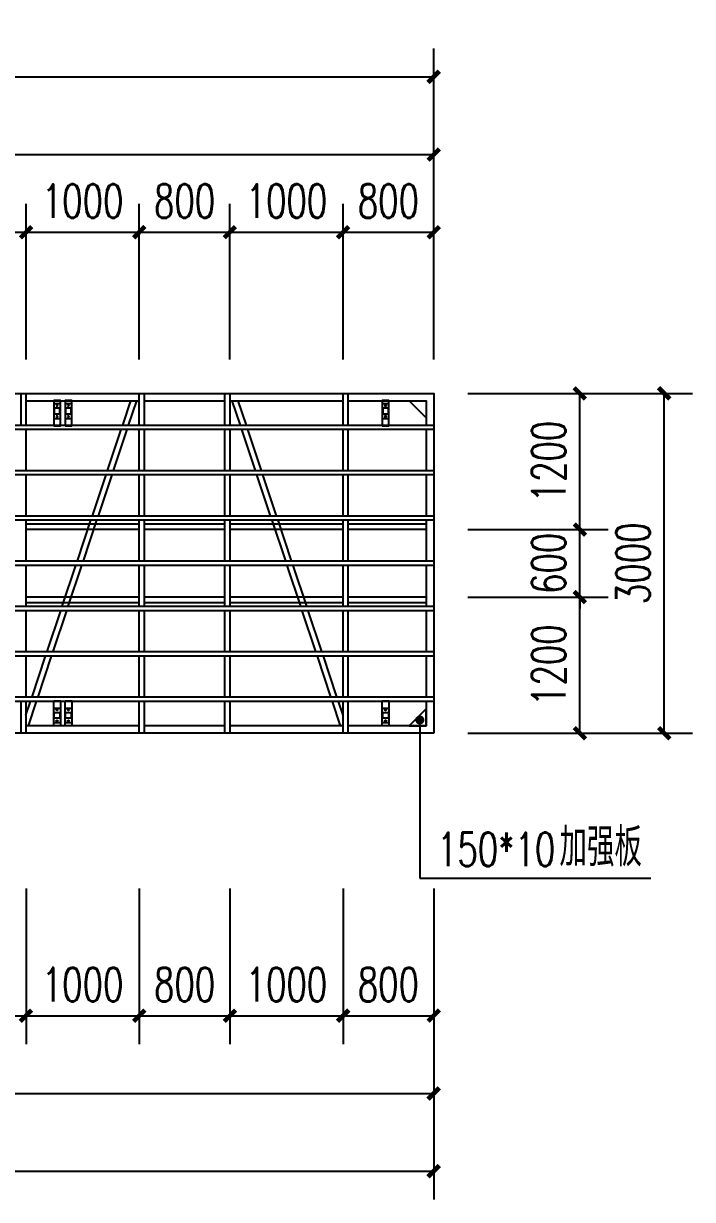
# Model space of a CAD drawing. Extents: x 396092 to 455492, y 17293 to 132793.
# Drawn here: x 436940 to 442847, y 99136 to 109517 of the extents above; entities that cross this region are included whole.
import ezdxf

# ---------------------------------------------------------------- set-up
doc = ezdxf.new("R2010")
doc.units = 0
doc.header["$LTSCALE"] = 1000
doc.header["$MEASUREMENT"] = 0
for name, color, linetype in [('DIM_LEAD', 3, 'Continuous'), ('PUB_DIM', 3, 'Continuous'), ('PUB_TEXT', 7, 'Continuous'), ('W-STEEL_FRAME钢架', 3, 'Continuous'), ('W-STEEL_KEEL钢龙骨', 5, 'Continuous')]:
    doc.layers.add(name, color=color, linetype=linetype)
doc.styles.add('_TCH_DIM', font='SIMPLEX', dxfattribs={"bigfont": 'GBCBIG'})
doc.styles.add('_TCH_DIM_T3', font='SIMPLEX', dxfattribs={"width": 0.705882, "bigfont": 'GBCBIG'})
doc.dimstyles.new('_TCH_ARCH&&100', dxfattribs={"dimtxt": 297.5, "dimasz": 100, "dimexe": 250, "dimexo": 300, "dimgap": 126.25, "dimtad": 1, "dimdec": 0, "dimzin": 0, "dimdsep": 46, "dimtxsty": '_TCH_DIM_T3', "dimblk": 'ARCHTICK', "dimcen": 0.09, "dimclrt": 7, "dimazin": 2, "dimtfac": 1, "dimtdec": 0, "dimtix": 1, "dimtmove": 2, "dimatfit": 3, "dimfxl": 100, "dimtolj": 1, "dimtzin": 0, "dimarcsym": 0})

# ---------------------------------------------------------------- blocks, each defined once
blk = doc.blocks.new('A$C2ace10f5')
for points in [[(215, -27), (275, -27), (275, -249), (215, -249)], [(215, -92), (275, -92), (275, -222), (215, -222)], [(220, -132), (270, -132), (270, -182), (220, -182)]]:
    blk.add_lwpolyline(points, close=True)
for centre in [(245, -107), (245, -207)]:
    blk.add_circle(centre, 7)
blk = doc.blocks.new('_ArchTick')
at = {"color": 0, "linetype": 'ByBlock', "const_width": 0.4}
blk.add_lwpolyline([(-0.5, -0.5), (0.5, 0.5)], dxfattribs=at)
blk = doc.blocks.new('*D264')
at = {"layer": 'Defpoints', "color": 0, "transparency": 16777216}
for p in [(406062, 100808), (440562, 100808), (440562, 99386)]:
    blk.add_point(p, dxfattribs=at)
at = {"layer": 'PUB_DIM', "color": 0, "lineweight": -2, "transparency": 16777216}
for p, q in [((406062, 100508), (406062, 99136)), ((440562, 100508), (440562, 99136)), ((406062, 99386), (440562, 99386))]:
    blk.add_line(p, q, dxfattribs=at)
at = {"layer": 'PUB_DIM', "color": 0, "lineweight": -2, "transparency": 16777216, "xscale": 100, "yscale": 100, "zscale": 100, "rotation": 180}
blk.add_blockref('_ArchTick', (406062, 99386), dxfattribs=at)
at = {"layer": 'PUB_DIM', "color": 0, "lineweight": -2, "transparency": 16777216, "xscale": 100, "yscale": 100, "zscale": 100}
blk.add_blockref('_ArchTick', (440562, 99386), dxfattribs=at)
at = {"layer": 'PUB_DIM', "color": 7, "transparency": 16777216, "insert": (423312, 99661), "char_height": 297.5, "attachment_point": 5, "style": '_TCH_DIM_T3'}
blk.add_mtext('\\A1;34500', dxfattribs=at)
blk = doc.blocks.new('*D267')
at = {"layer": 'Defpoints', "color": 0, "transparency": 16777216}
for p in [(428562, 101494), (440562, 101494), (440562, 100072)]:
    blk.add_point(p, dxfattribs=at)
at = {"layer": 'PUB_DIM', "color": 0, "lineweight": -2, "transparency": 16777216}
for p, q in [((428562, 101194), (428562, 99822)), ((440562, 101194), (440562, 99822)), ((428562, 100072), (440562, 100072))]:
    blk.add_line(p, q, dxfattribs=at)
at = {"layer": 'PUB_DIM', "color": 0, "lineweight": -2, "transparency": 16777216, "xscale": 100, "yscale": 100, "zscale": 100, "rotation": 180}
blk.add_blockref('_ArchTick', (428562, 100072), dxfattribs=at)
at = {"layer": 'PUB_DIM', "color": 0, "lineweight": -2, "transparency": 16777216, "xscale": 100, "yscale": 100, "zscale": 100}
blk.add_blockref('_ArchTick', (440562, 100072), dxfattribs=at)
at = {"layer": 'PUB_DIM', "color": 7, "transparency": 16777216, "insert": (434562, 100347), "char_height": 297.5, "attachment_point": 5, "style": '_TCH_DIM_T3'}
blk.add_mtext('\\A1;12000', dxfattribs=at)
blk = doc.blocks.new('*D304')
at = {"layer": 'Defpoints', "color": 0, "transparency": 16777216}
for p in [(436162, 102180), (436962, 102180), (436962, 100758)]:
    blk.add_point(p, dxfattribs=at)
at = {"layer": 'PUB_DIM', "color": 0, "lineweight": -2, "transparency": 16777216}
for p, q in [((436162, 101880), (436162, 100508)), ((436962, 101880), (436962, 100508)), ((436162, 100758), (436962, 100758))]:
    blk.add_line(p, q, dxfattribs=at)
at = {"layer": 'PUB_DIM', "color": 0, "lineweight": -2, "transparency": 16777216, "xscale": 100, "yscale": 100, "zscale": 100, "rotation": 180}
blk.add_blockref('_ArchTick', (436162, 100758), dxfattribs=at)
at = {"layer": 'PUB_DIM', "color": 0, "lineweight": -2, "transparency": 16777216, "xscale": 100, "yscale": 100, "zscale": 100}
blk.add_blockref('_ArchTick', (436962, 100758), dxfattribs=at)
at = {"layer": 'PUB_DIM', "color": 7, "transparency": 16777216, "insert": (436562, 101033), "char_height": 297.5, "attachment_point": 5, "style": '_TCH_DIM_T3'}
blk.add_mtext('\\A1;800', dxfattribs=at)
blk = doc.blocks.new('*D305')
at = {"layer": 'Defpoints', "color": 0, "transparency": 16777216}
for p in [(436962, 102180), (437962, 102180), (437962, 100758)]:
    blk.add_point(p, dxfattribs=at)
at = {"layer": 'PUB_DIM', "color": 0, "lineweight": -2, "transparency": 16777216}
for p, q in [((436962, 101880), (436962, 100508)), ((437962, 101880), (437962, 100508)), ((436962, 100758), (437962, 100758))]:
    blk.add_line(p, q, dxfattribs=at)
at = {"layer": 'PUB_DIM', "color": 0, "lineweight": -2, "transparency": 16777216, "xscale": 100, "yscale": 100, "zscale": 100, "rotation": 180}
blk.add_blockref('_ArchTick', (436962, 100758), dxfattribs=at)
at = {"layer": 'PUB_DIM', "color": 0, "lineweight": -2, "transparency": 16777216, "xscale": 100, "yscale": 100, "zscale": 100}
blk.add_blockref('_ArchTick', (437962, 100758), dxfattribs=at)
at = {"layer": 'PUB_DIM', "color": 7, "transparency": 16777216, "insert": (437462, 101033), "char_height": 297.5, "attachment_point": 5, "style": '_TCH_DIM_T3'}
blk.add_mtext('\\A1;1000', dxfattribs=at)
blk = doc.blocks.new('*D306')
at = {"layer": 'Defpoints', "color": 0, "transparency": 16777216}
for p in [(437962, 102180), (438762, 102180), (438762, 100758)]:
    blk.add_point(p, dxfattribs=at)
at = {"layer": 'PUB_DIM', "color": 0, "lineweight": -2, "transparency": 16777216}
for p, q in [((437962, 101880), (437962, 100508)), ((438762, 101880), (438762, 100508)), ((437962, 100758), (438762, 100758))]:
    blk.add_line(p, q, dxfattribs=at)
at = {"layer": 'PUB_DIM', "color": 0, "lineweight": -2, "transparency": 16777216, "xscale": 100, "yscale": 100, "zscale": 100, "rotation": 180}
blk.add_blockref('_ArchTick', (437962, 100758), dxfattribs=at)
at = {"layer": 'PUB_DIM', "color": 0, "lineweight": -2, "transparency": 16777216, "xscale": 100, "yscale": 100, "zscale": 100}
blk.add_blockref('_ArchTick', (438762, 100758), dxfattribs=at)
at = {"layer": 'PUB_DIM', "color": 7, "transparency": 16777216, "insert": (438362, 101033), "char_height": 297.5, "attachment_point": 5, "style": '_TCH_DIM_T3'}
blk.add_mtext('\\A1;800', dxfattribs=at)
blk = doc.blocks.new('*D307')
at = {"layer": 'Defpoints', "color": 0, "transparency": 16777216}
for p in [(438762, 102180), (439762, 102180), (439762, 100758)]:
    blk.add_point(p, dxfattribs=at)
at = {"layer": 'PUB_DIM', "color": 0, "lineweight": -2, "transparency": 16777216}
for p, q in [((438762, 101880), (438762, 100508)), ((439762, 101880), (439762, 100508)), ((438762, 100758), (439762, 100758))]:
    blk.add_line(p, q, dxfattribs=at)
at = {"layer": 'PUB_DIM', "color": 0, "lineweight": -2, "transparency": 16777216, "xscale": 100, "yscale": 100, "zscale": 100, "rotation": 180}
blk.add_blockref('_ArchTick', (438762, 100758), dxfattribs=at)
at = {"layer": 'PUB_DIM', "color": 0, "lineweight": -2, "transparency": 16777216, "xscale": 100, "yscale": 100, "zscale": 100}
blk.add_blockref('_ArchTick', (439762, 100758), dxfattribs=at)
at = {"layer": 'PUB_DIM', "color": 7, "transparency": 16777216, "insert": (439262, 101033), "char_height": 297.5, "attachment_point": 5, "style": '_TCH_DIM_T3'}
blk.add_mtext('\\A1;1000', dxfattribs=at)
blk = doc.blocks.new('*D308')
at = {"layer": 'Defpoints', "color": 0, "transparency": 16777216}
for p in [(439762, 102180), (440562, 102180), (440562, 100758)]:
    blk.add_point(p, dxfattribs=at)
at = {"layer": 'PUB_DIM', "color": 0, "lineweight": -2, "transparency": 16777216}
for p, q in [((439762, 101880), (439762, 100508)), ((440562, 101880), (440562, 100508)), ((439762, 100758), (440562, 100758))]:
    blk.add_line(p, q, dxfattribs=at)
at = {"layer": 'PUB_DIM', "color": 0, "lineweight": -2, "transparency": 16777216, "xscale": 100, "yscale": 100, "zscale": 100, "rotation": 180}
blk.add_blockref('_ArchTick', (439762, 100758), dxfattribs=at)
at = {"layer": 'PUB_DIM', "color": 0, "lineweight": -2, "transparency": 16777216, "xscale": 100, "yscale": 100, "zscale": 100}
blk.add_blockref('_ArchTick', (440562, 100758), dxfattribs=at)
at = {"layer": 'PUB_DIM', "color": 7, "transparency": 16777216, "insert": (440162, 101033), "char_height": 297.5, "attachment_point": 5, "style": '_TCH_DIM_T3'}
blk.add_mtext('\\A1;800', dxfattribs=at)
blk = doc.blocks.new('*D309')
at = {"layer": 'Defpoints', "color": 0, "transparency": 16777216}
for p in [(440562, 109047), (406062, 107625), (440562, 107625)]:
    blk.add_point(p, dxfattribs=at)
at = {"layer": 'PUB_DIM', "color": 0, "lineweight": -2, "transparency": 16777216}
for p, q in [((406062, 107925), (406062, 109297)), ((440562, 107925), (440562, 109297)), ((406062, 109047), (440562, 109047))]:
    blk.add_line(p, q, dxfattribs=at)
at = {"layer": 'PUB_DIM', "color": 0, "lineweight": -2, "transparency": 16777216, "xscale": 100, "yscale": 100, "zscale": 100, "rotation": 180}
blk.add_blockref('_ArchTick', (406062, 109047), dxfattribs=at)
at = {"layer": 'PUB_DIM', "color": 0, "lineweight": -2, "transparency": 16777216, "xscale": 100, "yscale": 100, "zscale": 100}
blk.add_blockref('_ArchTick', (440562, 109047), dxfattribs=at)
at = {"layer": 'PUB_DIM', "color": 7, "transparency": 16777216, "insert": (423312, 109322), "char_height": 297.5, "attachment_point": 5, "style": '_TCH_DIM_T3'}
blk.add_mtext('\\A1;34500', dxfattribs=at)
blk = doc.blocks.new('*D312')
at = {"layer": 'Defpoints', "color": 0, "transparency": 16777216}
for p in [(440562, 108361), (428562, 106939), (440562, 106939)]:
    blk.add_point(p, dxfattribs=at)
at = {"layer": 'PUB_DIM', "color": 0, "lineweight": -2, "transparency": 16777216}
for p, q in [((428562, 107239), (428562, 108611)), ((440562, 107239), (440562, 108611)), ((428562, 108361), (440562, 108361))]:
    blk.add_line(p, q, dxfattribs=at)
at = {"layer": 'PUB_DIM', "color": 0, "lineweight": -2, "transparency": 16777216, "xscale": 100, "yscale": 100, "zscale": 100, "rotation": 180}
blk.add_blockref('_ArchTick', (428562, 108361), dxfattribs=at)
at = {"layer": 'PUB_DIM', "color": 0, "lineweight": -2, "transparency": 16777216, "xscale": 100, "yscale": 100, "zscale": 100}
blk.add_blockref('_ArchTick', (440562, 108361), dxfattribs=at)
at = {"layer": 'PUB_DIM', "color": 7, "transparency": 16777216, "insert": (434562, 108636), "char_height": 297.5, "attachment_point": 5, "style": '_TCH_DIM_T3'}
blk.add_mtext('\\A1;12000', dxfattribs=at)
blk = doc.blocks.new('*D349')
at = {"layer": 'Defpoints', "color": 0, "transparency": 16777216}
for p in [(436962, 107675), (436162, 106252), (436962, 106252)]:
    blk.add_point(p, dxfattribs=at)
at = {"layer": 'PUB_DIM', "color": 0, "lineweight": -2, "transparency": 16777216}
for p, q in [((436162, 106552), (436162, 107925)), ((436962, 106552), (436962, 107925)), ((436162, 107675), (436962, 107675))]:
    blk.add_line(p, q, dxfattribs=at)
at = {"layer": 'PUB_DIM', "color": 0, "lineweight": -2, "transparency": 16777216, "xscale": 100, "yscale": 100, "zscale": 100, "rotation": 180}
blk.add_blockref('_ArchTick', (436162, 107675), dxfattribs=at)
at = {"layer": 'PUB_DIM', "color": 0, "lineweight": -2, "transparency": 16777216, "xscale": 100, "yscale": 100, "zscale": 100}
blk.add_blockref('_ArchTick', (436962, 107675), dxfattribs=at)
at = {"layer": 'PUB_DIM', "color": 7, "transparency": 16777216, "insert": (436562, 107950), "char_height": 297.5, "attachment_point": 5, "style": '_TCH_DIM_T3'}
blk.add_mtext('\\A1;800', dxfattribs=at)
blk = doc.blocks.new('*D350')
at = {"layer": 'Defpoints', "color": 0, "transparency": 16777216}
for p in [(437962, 107675), (436962, 106252), (437962, 106252)]:
    blk.add_point(p, dxfattribs=at)
at = {"layer": 'PUB_DIM', "color": 0, "lineweight": -2, "transparency": 16777216}
for p, q in [((436962, 106552), (436962, 107925)), ((437962, 106552), (437962, 107925)), ((436962, 107675), (437962, 107675))]:
    blk.add_line(p, q, dxfattribs=at)
at = {"layer": 'PUB_DIM', "color": 0, "lineweight": -2, "transparency": 16777216, "xscale": 100, "yscale": 100, "zscale": 100, "rotation": 180}
blk.add_blockref('_ArchTick', (436962, 107675), dxfattribs=at)
at = {"layer": 'PUB_DIM', "color": 0, "lineweight": -2, "transparency": 16777216, "xscale": 100, "yscale": 100, "zscale": 100}
blk.add_blockref('_ArchTick', (437962, 107675), dxfattribs=at)
at = {"layer": 'PUB_DIM', "color": 7, "transparency": 16777216, "insert": (437462, 107950), "char_height": 297.5, "attachment_point": 5, "style": '_TCH_DIM_T3'}
blk.add_mtext('\\A1;1000', dxfattribs=at)
blk = doc.blocks.new('*D351')
at = {"layer": 'Defpoints', "color": 0, "transparency": 16777216}
for p in [(438762, 107675), (437962, 106252), (438762, 106252)]:
    blk.add_point(p, dxfattribs=at)
at = {"layer": 'PUB_DIM', "color": 0, "lineweight": -2, "transparency": 16777216}
for p, q in [((437962, 106552), (437962, 107925)), ((438762, 106552), (438762, 107925)), ((437962, 107675), (438762, 107675))]:
    blk.add_line(p, q, dxfattribs=at)
at = {"layer": 'PUB_DIM', "color": 0, "lineweight": -2, "transparency": 16777216, "xscale": 100, "yscale": 100, "zscale": 100, "rotation": 180}
blk.add_blockref('_ArchTick', (437962, 107675), dxfattribs=at)
at = {"layer": 'PUB_DIM', "color": 0, "lineweight": -2, "transparency": 16777216, "xscale": 100, "yscale": 100, "zscale": 100}
blk.add_blockref('_ArchTick', (438762, 107675), dxfattribs=at)
at = {"layer": 'PUB_DIM', "color": 7, "transparency": 16777216, "insert": (438362, 107950), "char_height": 297.5, "attachment_point": 5, "style": '_TCH_DIM_T3'}
blk.add_mtext('\\A1;800', dxfattribs=at)
blk = doc.blocks.new('*D352')
at = {"layer": 'Defpoints', "color": 0, "transparency": 16777216}
for p in [(439762, 107675), (438762, 106252), (439762, 106252)]:
    blk.add_point(p, dxfattribs=at)
at = {"layer": 'PUB_DIM', "color": 0, "lineweight": -2, "transparency": 16777216}
for p, q in [((438762, 106552), (438762, 107925)), ((439762, 106552), (439762, 107925)), ((438762, 107675), (439762, 107675))]:
    blk.add_line(p, q, dxfattribs=at)
at = {"layer": 'PUB_DIM', "color": 0, "lineweight": -2, "transparency": 16777216, "xscale": 100, "yscale": 100, "zscale": 100, "rotation": 180}
blk.add_blockref('_ArchTick', (438762, 107675), dxfattribs=at)
at = {"layer": 'PUB_DIM', "color": 0, "lineweight": -2, "transparency": 16777216, "xscale": 100, "yscale": 100, "zscale": 100}
blk.add_blockref('_ArchTick', (439762, 107675), dxfattribs=at)
at = {"layer": 'PUB_DIM', "color": 7, "transparency": 16777216, "insert": (439262, 107950), "char_height": 297.5, "attachment_point": 5, "style": '_TCH_DIM_T3'}
blk.add_mtext('\\A1;1000', dxfattribs=at)
blk = doc.blocks.new('*D353')
at = {"layer": 'Defpoints', "color": 0, "transparency": 16777216}
for p in [(440562, 107675), (439762, 106252), (440562, 106252)]:
    blk.add_point(p, dxfattribs=at)
at = {"layer": 'PUB_DIM', "color": 0, "lineweight": -2, "transparency": 16777216}
for p, q in [((439762, 106552), (439762, 107925)), ((440562, 106552), (440562, 107925)), ((439762, 107675), (440562, 107675))]:
    blk.add_line(p, q, dxfattribs=at)
at = {"layer": 'PUB_DIM', "color": 0, "lineweight": -2, "transparency": 16777216, "xscale": 100, "yscale": 100, "zscale": 100, "rotation": 180}
blk.add_blockref('_ArchTick', (439762, 107675), dxfattribs=at)
at = {"layer": 'PUB_DIM', "color": 0, "lineweight": -2, "transparency": 16777216, "xscale": 100, "yscale": 100, "zscale": 100}
blk.add_blockref('_ArchTick', (440562, 107675), dxfattribs=at)
at = {"layer": 'PUB_DIM', "color": 7, "transparency": 16777216, "insert": (440162, 107950), "char_height": 297.5, "attachment_point": 5, "style": '_TCH_DIM_T3'}
blk.add_mtext('\\A1;800', dxfattribs=at)
blk = doc.blocks.new('*D363')
at = {"layer": 'Defpoints', "color": 0, "transparency": 16777216}
for p in [(441057, 106252), (442597, 106252), (441057, 103252)]:
    blk.add_point(p, dxfattribs=at)
at = {"layer": 'PUB_DIM', "color": 0, "lineweight": -2, "transparency": 16777216}
for p, q in [((441357, 106252), (442847, 106252)), ((442597, 103252), (442597, 106252)), ((441357, 103252), (442847, 103252))]:
    blk.add_line(p, q, dxfattribs=at)
at = {"layer": 'PUB_DIM', "color": 0, "lineweight": -2, "transparency": 16777216, "xscale": 100, "yscale": 100, "zscale": 100}
for p, rotation in [((442597, 106252), 90), ((442597, 103252), 270)]:
    blk.add_blockref('_ArchTick', p, dxfattribs=dict(at, rotation=rotation))
at = {"layer": 'PUB_DIM', "color": 7, "transparency": 16777216, "insert": (442322, 104752), "char_height": 297.5, "attachment_point": 5, "rotation": 90, "style": '_TCH_DIM_T3'}
blk.add_mtext('\\A1;3000', dxfattribs=at)
blk = doc.blocks.new('*D364')
at = {"layer": 'Defpoints', "color": 0, "transparency": 16777216}
for p in [(440562, 106252), (441852, 106252), (440562, 105050)]:
    blk.add_point(p, dxfattribs=at)
at = {"layer": 'PUB_DIM', "color": 0, "lineweight": -2, "transparency": 16777216}
for p, q in [((440862, 106252), (442102, 106252)), ((441852, 105050), (441852, 106252)), ((440862, 105050), (442102, 105050))]:
    blk.add_line(p, q, dxfattribs=at)
at = {"layer": 'PUB_DIM', "color": 0, "lineweight": -2, "transparency": 16777216, "xscale": 100, "yscale": 100, "zscale": 100}
for p, rotation in [((441852, 106252), 90), ((441852, 105050), 270)]:
    blk.add_blockref('_ArchTick', p, dxfattribs=dict(at, rotation=rotation))
at = {"layer": 'PUB_DIM', "color": 7, "transparency": 16777216, "insert": (441577, 105651), "char_height": 297.5, "attachment_point": 5, "rotation": 90, "style": '_TCH_DIM_T3'}
blk.add_mtext('\\A1;1200', dxfattribs=at)
blk = doc.blocks.new('*D365')
at = {"layer": 'Defpoints', "color": 0, "transparency": 16777216}
for p in [(440562, 105050), (441852, 105050), (440562, 104454)]:
    blk.add_point(p, dxfattribs=at)
at = {"layer": 'PUB_DIM', "color": 0, "lineweight": -2, "transparency": 16777216}
for p, q in [((441852, 105050), (441852, 105150)), ((440862, 105050), (442102, 105050)), ((441852, 104454), (441852, 105050)), ((440862, 104454), (442102, 104454)), ((441852, 104454), (441852, 104354))]:
    blk.add_line(p, q, dxfattribs=at)
at = {"layer": 'PUB_DIM', "color": 0, "lineweight": -2, "transparency": 16777216, "xscale": 100, "yscale": 100, "zscale": 100}
for p, rotation in [((441852, 105050), 270), ((441852, 104454), 90)]:
    blk.add_blockref('_ArchTick', p, dxfattribs=dict(at, rotation=rotation))
at = {"layer": 'PUB_DIM', "color": 7, "transparency": 16777216, "insert": (441577, 104752), "char_height": 297.5, "attachment_point": 5, "rotation": 90, "style": '_TCH_DIM_T3'}
blk.add_mtext('\\A1;600', dxfattribs=at)
blk = doc.blocks.new('*D366')
at = {"layer": 'Defpoints', "color": 0, "transparency": 16777216}
for p in [(440562, 104454), (441852, 104454), (440562, 103252)]:
    blk.add_point(p, dxfattribs=at)
at = {"layer": 'PUB_DIM', "color": 0, "lineweight": -2, "transparency": 16777216}
for p, q in [((440862, 104454), (442102, 104454)), ((441852, 103252), (441852, 104454)), ((440862, 103252), (442102, 103252))]:
    blk.add_line(p, q, dxfattribs=at)
at = {"layer": 'PUB_DIM', "color": 0, "lineweight": -2, "transparency": 16777216, "xscale": 100, "yscale": 100, "zscale": 100}
for p, rotation in [((441852, 104454), 90), ((441852, 103252), 270)]:
    blk.add_blockref('_ArchTick', p, dxfattribs=dict(at, rotation=rotation))
at = {"layer": 'PUB_DIM', "color": 7, "transparency": 16777216, "insert": (441577, 103853), "char_height": 297.5, "attachment_point": 5, "rotation": 90, "style": '_TCH_DIM_T3'}
blk.add_mtext('\\A1;1200', dxfattribs=at)

msp = doc.modelspace()

# ---------------------------------------------------------------- linework, layer by layer
at = {"layer": 'DIM_LEAD'}
for p, q in [((440439.2, 103369), (440439.2, 101972.6)), ((440439.2, 101972.6), (442480.3, 101972.6))]:
    msp.add_line(p, q, dxfattribs=at)
at = {"layer": 'DIM_LEAD', "const_width": 40}
msp.add_lwpolyline([(440439.2, 103389, 1), (440439.2, 103349, 1)], format="xyb", close=True, dxfattribs=at)
at = {"layer": 'W-STEEL_FRAME钢架', "color": 30, "linetype": 'Continuous', "true_color": 0xf26722}
for p, q in [((437815.5, 105972.5, 2000), (437887.2, 106187.5, 2000)), ((437868.2, 105972.5, 2000), (437939.9, 106187.5, 2000)), ((438854.9, 105972.5, 2000), (438783.2, 106187.5, 2000)), ((438907.6, 105972.5, 2000), (438835.9, 106187.5, 2000)), ((437682.2, 105572.5, 2000), (437802.2, 105932.5, 2000)), ((437734.9, 105572.5, 2000), (437854.9, 105932.5, 2000)), ((438988.2, 105572.5, 2000), (438868.2, 105932.5, 2000)), ((439040.9, 105572.5, 2000), (438920.9, 105932.5, 2000)), ((437548.8, 105172.5, 2000), (437668.8, 105532.5, 2000)), ((437601.5, 105172.5, 2000), (437721.5, 105532.5, 2000)), ((439121.5, 105172.5, 2000), (439001.5, 105532.5, 2000)), ((439174.3, 105172.5, 2000), (439054.3, 105532.5, 2000)), ((437415.5, 104772.5, 2000), (437535.5, 105132.5, 2000)), ((437468.2, 104772.5, 2000), (437588.2, 105132.5, 2000)), ((439254.9, 104772.5, 2000), (439134.9, 105132.5, 2000)), ((439307.6, 104772.5, 2000), (439187.6, 105132.5, 2000)), ((437282.2, 104372.5, 2000), (437402.2, 104732.5, 2000)), ((437334.9, 104372.5, 2000), (437454.9, 104732.5, 2000)), ((439388.2, 104372.5, 2000), (439268.2, 104732.5, 2000)), ((439440.9, 104372.5, 2000), (439320.9, 104732.5, 2000)), ((437148.8, 103972.5, 2000), (437268.8, 104332.5, 2000)), ((437201.5, 103972.5, 2000), (437321.5, 104332.5, 2000)), ((439521.5, 103972.5, 2000), (439401.5, 104332.5, 2000)), ((439574.3, 103972.5, 2000), (439454.3, 104332.5, 2000)), ((437015.5, 103572.5, 2000), (437135.5, 103932.5, 2000)), ((437068.2, 103572.5, 2000), (437188.2, 103932.5, 2000)), ((439654.9, 103572.5, 2000), (439534.9, 103932.5, 2000)), ((439707.6, 103572.5, 2000), (439587.6, 103932.5, 2000)), ((436961.5, 103410.6, 2000), (437002.2, 103532.5, 2000)), ((436983.2, 103317.5, 2000), (437054.9, 103532.5, 2000)), ((439739.9, 103317.5, 2000), (439668.2, 103532.5, 2000)), ((439761.5, 103410.6, 2000), (439720.9, 103532.5, 2000))]:
    msp.add_line(p, q, dxfattribs=at)
at = {"layer": 'W-STEEL_FRAME钢架', "linetype": 'Continuous'}
msp.add_lwpolyline([(440561.5, 103252.5), (428561.6, 103252.5), (428561.6, 106252.5), (440561.5, 106252.5)], close=True, dxfattribs=at)
at = {"layer": 'W-STEEL_FRAME钢架', "linetype": 'Continuous', "elevation": 2000}
for points in [[(436918.5, 105972.5), (436918.5, 106252.5), (436961.5, 106252.5), (436961.5, 105972.5)], [(437961.5, 105972.5), (437961.5, 106252.5), (438004.5, 106252.5), (438004.5, 105972.5)], [(438718.5, 105972.5), (438718.5, 106252.5), (438761.5, 106252.5), (438761.5, 105972.5)], [(439761.5, 105972.5), (439761.5, 106252.5), (439804.5, 106252.5), (439804.5, 105972.5)], [(436961.5, 105932.5), (436961.5, 105572.5)], [(437961.5, 105572.5), (437961.5, 105932.5)], [(438004.5, 105932.5), (438004.5, 105572.5)], [(438718.5, 105572.5), (438718.5, 105932.5)], [(438761.5, 105932.5), (438761.5, 105572.5)], [(439761.5, 105572.5), (439761.5, 105932.5)], [(439804.5, 105932.5), (439804.5, 105572.5)], [(436961.5, 105532.5), (436961.5, 105172.5)], [(437961.5, 105172.5), (437961.5, 105532.5)], [(438004.5, 105532.5), (438004.5, 105172.5)], [(438718.5, 105172.5), (438718.5, 105532.5)], [(438761.5, 105532.5), (438761.5, 105172.5)], [(439761.5, 105172.5), (439761.5, 105532.5)], [(439804.5, 105532.5), (439804.5, 105172.5)], [(436961.5, 105132.5), (436961.5, 104772.5)], [(437961.5, 104772.5), (437961.5, 105132.5)], [(438004.5, 105132.5), (438004.5, 104772.5)], [(438718.5, 104772.5), (438718.5, 105132.5)], [(438761.5, 105132.5), (438761.5, 104772.5)], [(439761.5, 104772.5), (439761.5, 105132.5)], [(439804.5, 105132.5), (439804.5, 104772.5)], [(436961.5, 104732.5), (436961.5, 104372.5)], [(437961.5, 104372.5), (437961.5, 104732.5)], [(438004.5, 104732.5), (438004.5, 104372.5)], [(438718.5, 104372.5), (438718.5, 104732.5)], [(438761.5, 104732.5), (438761.5, 104372.5)], [(439761.5, 104372.5), (439761.5, 104732.5)], [(439804.5, 104732.5), (439804.5, 104372.5)], [(436961.5, 104332.5), (436961.5, 103972.5)], [(437961.5, 103972.5), (437961.5, 104332.5)], [(438004.5, 104332.5), (438004.5, 103972.5)], [(438718.5, 103972.5), (438718.5, 104332.5)], [(438761.5, 104332.5), (438761.5, 103972.5)], [(439761.5, 103972.5), (439761.5, 104332.5)], [(439804.5, 104332.5), (439804.5, 103972.5)], [(436961.5, 103932.5), (436961.5, 103572.5)], [(437961.5, 103572.5), (437961.5, 103932.5)], [(438004.5, 103932.5), (438004.5, 103572.5)], [(438718.5, 103572.5), (438718.5, 103932.5)], [(438761.5, 103932.5), (438761.5, 103572.5)], [(439761.5, 103572.5), (439761.5, 103932.5)], [(439804.5, 103932.5), (439804.5, 103572.5)], [(436961.5, 103532.5), (436961.5, 103252.5), (436918.5, 103252.5), (436918.5, 103532.5)], [(438004.5, 103532.5), (438004.5, 103252.5), (437961.5, 103252.5), (437961.5, 103532.5)], [(438761.5, 103532.5), (438761.5, 103252.5), (438718.5, 103252.5), (438718.5, 103532.5)], [(439804.5, 103532.5), (439804.5, 103252.5), (439761.5, 103252.5), (439761.5, 103532.5)]]:
    msp.add_lwpolyline(points, dxfattribs=at)
at = {"layer": 'W-STEEL_FRAME钢架', "linetype": 'Continuous'}
for points in [[(436961.5, 106187.5), (437961.5, 106187.5)], [(438004.5, 106187.5), (438718.5, 106187.5)], [(438761.5, 106187.5), (439761.5, 106187.5)], [(439804.5, 106187.5), (440496.5, 106187.5), (440496.5, 105972.5)], [(440496.5, 105932.5), (440496.5, 105572.5)], [(440496.5, 105532.5), (440496.5, 105172.5)], [(440496.5, 105132.5), (440496.5, 104772.5)], [(440496.5, 104732.5), (440496.5, 104372.5)], [(440496.5, 104332.5), (440496.5, 103972.5)], [(440496.5, 103932.5), (440496.5, 103572.5)], [(440496.5, 103532.5), (440496.5, 103317.5), (439804.5, 103317.5)], [(437961.5, 103317.5), (436961.5, 103317.5)], [(438718.5, 103317.5), (438004.5, 103317.5)], [(439761.5, 103317.5), (438761.5, 103317.5)]]:
    msp.add_lwpolyline(points, dxfattribs=at)
at = {"layer": 'W-STEEL_FRAME钢架', "color": 4}
for points in [[(440346.5, 106187.5), (440496.5, 106187.5), (440496.5, 106037.5)], [(440346.5, 103317.5), (440496.5, 103317.5), (440496.5, 103467.5)]]:
    msp.add_lwpolyline(points, close=True, dxfattribs=at)
at = {"layer": 'W-STEEL_FRAME钢架', "color": 30, "linetype": 'Continuous', "true_color": 0xf26722}
for points in [[(436961.5, 105100.5), (437961.5, 105100.5)], [(438004.5, 105100.5), (438718.5, 105100.5)], [(438761.5, 105100.5), (439761.5, 105100.5)], [(439804.5, 105100.5), (440496.5, 105100.5)], [(437961.5, 105050.5), (436961.5, 105050.5)], [(438718.5, 105050.5), (438004.5, 105050.5)], [(439761.5, 105050.5), (438761.5, 105050.5)], [(440496.5, 105050.5), (439804.5, 105050.5)], [(437961.5, 104454.5), (436961.5, 104454.5)], [(438718.5, 104454.5), (438004.5, 104454.5)], [(439761.5, 104454.5), (438761.5, 104454.5)], [(440496.5, 104454.5), (439804.5, 104454.5)], [(436961.5, 104404.5), (437961.5, 104404.5)], [(438004.5, 104404.5), (438718.5, 104404.5)], [(438761.5, 104404.5), (439761.5, 104404.5)], [(439804.5, 104404.5), (440496.5, 104404.5)]]:
    msp.add_lwpolyline(points, dxfattribs=at)
at = {"layer": 'W-STEEL_KEEL钢龙骨'}
for points in [[(440561.5, 105932.5), (428561.6, 105932.5), (428561.6, 105972.5), (440561.5, 105972.5)], [(440561.5, 105532.5), (428561.6, 105532.5), (428561.6, 105572.5), (440561.5, 105572.5)], [(440561.5, 105132.5), (428561.6, 105132.5), (428561.6, 105172.5), (440561.5, 105172.5)], [(440561.5, 104732.5), (428561.6, 104732.5), (428561.6, 104772.5), (440561.5, 104772.5)], [(440561.5, 104332.5), (428561.6, 104332.5), (428561.6, 104372.5), (440561.5, 104372.5)], [(440561.5, 103932.5), (428561.6, 103932.5), (428561.6, 103972.5), (440561.5, 103972.5)], [(440561.5, 103532.5), (428561.6, 103532.5), (428561.6, 103572.5), (440561.5, 103572.5)]]:
    msp.add_lwpolyline(points, close=True, dxfattribs=at)

# ---------------------------------------------------------------- block references
at = {"xscale": -1, "rotation": 180}
for p in [(436991.6, 105938.8), (437091.6, 105938.8), (439891.6, 105938.8)]:
    msp.add_blockref('A$C2ace10f5', p, dxfattribs=at)
for p in [(436991.6, 103566.2), (437091.6, 103566.2), (439891.6, 103566.2)]:
    msp.add_blockref('A$C2ace10f5', p)

# ---------------------------------------------------------------- texts
at = {"layer": 'PUB_TEXT', "style": '_TCH_DIM', "width": 0.705882}
msp.add_text('150*10', height=297.5, dxfattribs=at).set_placement((440591.6, 102077.6))
at = {"layer": 'PUB_TEXT', "style": '_TCH_DIM'}
msp.add_text('加强板', height=337.59, dxfattribs=at).set_placement((441671.6, 102077.6))

# ---------------------------------------------------------------- dimensions: what is measured, and where the dimension line sits
at = {"layer": 'PUB_DIM'}
for p1, p2, distance, picture, middle in [((406061.5, 107624.8), (440561.5, 107624.8), 1422.3, '*D309', (423311.5, 109322.1)), ((428561.6, 106938.6), (440561.5, 106938.6), 1422.3, '*D312', (434561.5, 108635.9)), ((436161.5, 106252.5), (436961.5, 106252.5), 1422.3, '*D349', (436561.5, 107949.8)), ((436961.5, 106252.5), (437961.5, 106252.5), 1422.3, '*D350', (437461.5, 107949.8)), ((437961.5, 106252.5), (438761.5, 106252.5), 1422.3, '*D351', (438361.5, 107949.8)), ((438761.5, 106252.5), (439761.5, 106252.5), 1422.3, '*D352', (439261.5, 107949.8)), ((439761.5, 106252.5), (440561.5, 106252.5), 1422.3, '*D353', (440161.5, 107949.8)), ((441056.6, 103252.5), (441056.6, 106252.5), -1540, '*D363', (442321.6, 104752.5)), ((436161.5, 102180.3), (436961.5, 102180.3), -1422.3, '*D304', (436561.5, 101033)), ((436961.5, 102180.3), (437961.5, 102180.3), -1422.3, '*D305', (437461.5, 101033)), ((437961.5, 102180.3), (438761.5, 102180.3), -1422.3, '*D306', (438361.5, 101033)), ((438761.5, 102180.3), (439761.5, 102180.3), -1422.3, '*D307', (439261.5, 101033)), ((439761.5, 102180.3), (440561.5, 102180.3), -1422.3, '*D308', (440161.5, 101033)), ((428561.6, 101494.1), (440561.5, 101494.1), -1422.3, '*D267', (434561.5, 100346.8)), ((406061.5, 100808), (440561.5, 100808), -1422.3, '*D264', (423311.5, 99660.7))]:
    dim = msp.add_aligned_dim(p1=p1, p2=p2, distance=distance, dimstyle='_TCH_ARCH&&100', dxfattribs=at)
    dim.commit()
    dim.dimension.update_dxf_attribs({"geometry": picture, "text_midpoint": middle})
for p1, p2, text, picture, middle in [((440561.5, 105050.5), (440561.5, 106252.5), '1200', '*D364', (441576.6, 105651.5)), ((440561.5, 104454.5), (440561.5, 105050.5), '600', '*D365', (441576.6, 104752.5)), ((440561.5, 103252.5), (440561.5, 104454.5), '1200', '*D366', (441576.6, 103853.5))]:
    dim = msp.add_aligned_dim(p1=p1, p2=p2, distance=-1290, text=text, dimstyle='_TCH_ARCH&&100', dxfattribs=at)
    dim.commit()
    dim.dimension.update_dxf_attribs({"geometry": picture, "text_midpoint": middle})

doc.saveas('drawing.dxf')
